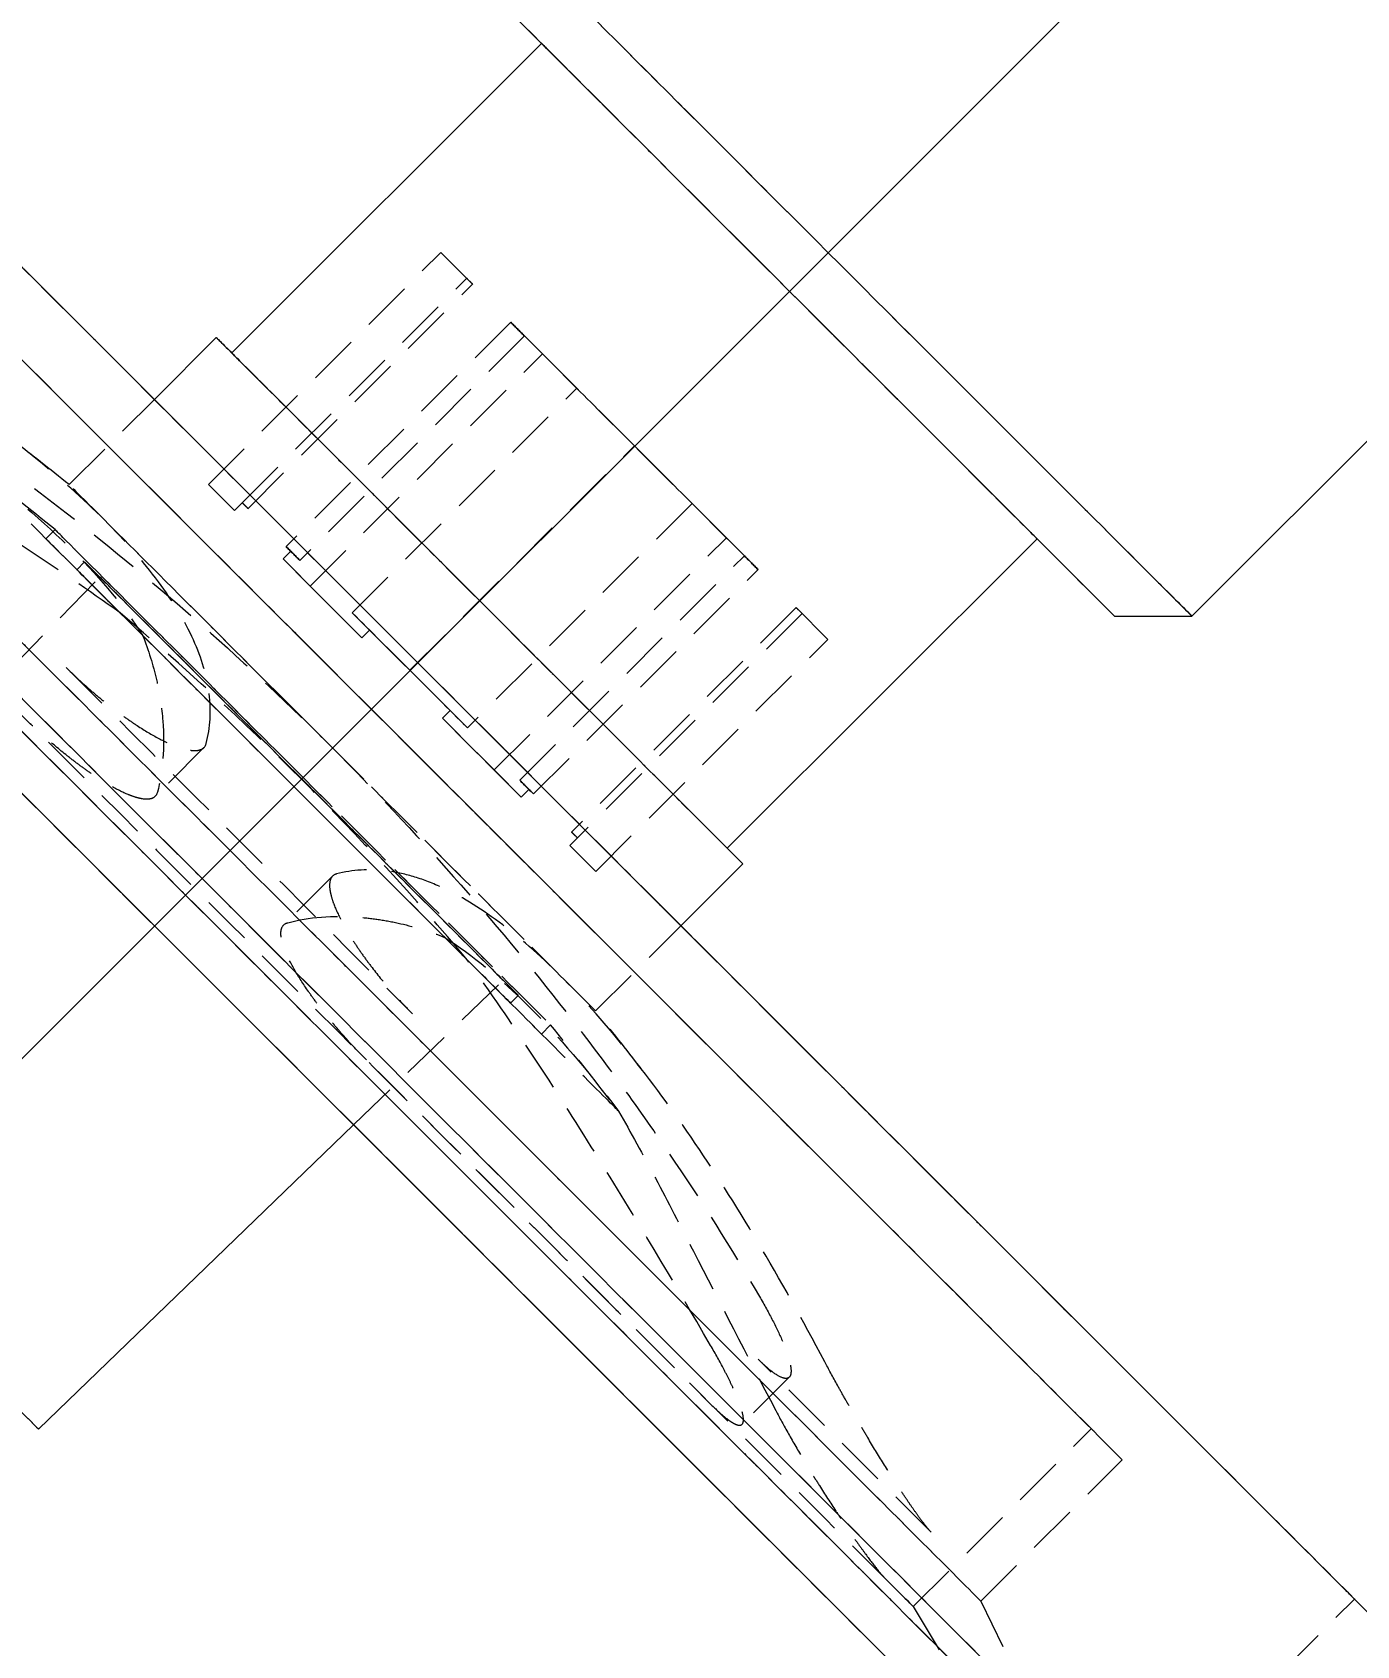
# Model space of a CAD drawing. Header units: millimetres. Extents: x -46397 to 283259, y -8690 to 23983.
# Drawn here: x 127002.3 to 127133.8, y -1304.2 to -1143.9 of the extents above; entities that cross this region are included whole.
import ezdxf

# ---------------------------------------------------------------- set-up
doc = ezdxf.new("R2010")
doc.units = ezdxf.units.MM
doc.linetypes.add('HIDDENX2', pattern=[0.75, 0.5, -0.25])
doc.layers.get('Defpoints').update_dxf_attribs({"lineweight": 0})
doc.layers.add('PHANTOM 2', color=8, linetype='Continuous', lineweight=0)
doc.styles.add('GHI CHÚ 1', font='isocp_IV25.ttf', dxfattribs={"width": 0.8})
doc.dimstyles.new('1-30SCALE', dxfattribs={"dimtxt": 75, "dimasz": 75, "dimexe": 37.5, "dimexo": 30, "dimgap": 30, "dimtad": 1, "dimtoh": 1, "dimdec": 0, "dimdsep": 46, "dimtxsty": 'GHI CHÚ 1', "dimcen": 0.09, "dimclrd": 256, "dimclre": 256, "dimclrt": 2, "dimadec": 0, "dimazin": 0, "dimtfac": 1, "dimtdec": 0, "dimtofl": 0, "dimtmove": 0, "dimatfit": 3, "dimfxl": 1, "dimlwd": 0, "dimlwe": 0, "dimarcsym": 0})

# ---------------------------------------------------------------- blocks, each defined once
blk = doc.blocks.new('*D544')
at = {"layer": 'Defpoints', "color": 0, "transparency": 16777216}
for p in [(126953.8077513272, -670.9809931299678, -2.998210298339806), (127265.0017623356, -982.1033963819355, -2.998210298340261), (126766.6836838777, -1480.536167447004)]:
    blk.add_point(p, dxfattribs=at)
at = {"layer": 'PHANTOM 2', "linetype": 'Continuous', "lineweight": 0, "transparency": 16777216}
for p, q in [((126932.5969889605, -692.1966373536707), (126434.2789105027, -1190.629408418754)), ((127243.7909999689, -1003.319040605631), (126745.4729215111, -1501.751811670707)), ((126519.1366055404, -1233.046051294921), (126703.0367512066, -1416.903880347134))]:
    blk.add_line(p, q, dxfattribs=at)
at = {"layer": 'PHANTOM 2', "transparency": 16777216}
for points in [[(126529.7419867237, -1222.43822918307), (126508.5312243571, -1243.653873406773), (126455.4896728693, -1169.413764195051)], [(126713.6421323899, -1406.296058235283), (126692.4313700233, -1427.511702458985), (126766.6836838777, -1480.536167447004)]]:
    blk.add_solid(points, dxfattribs=at)
at = {"layer": 'PHANTOM 2', "color": 2, "transparency": 16777216, "insert": (126665.8877587866, -1270.161272422287), "char_height": 95, "attachment_point": 5, "rotation": 315.00659282337983, "style": 'GHI CHÚ 1'}
blk.add_mtext('220', dxfattribs=at)

msp = doc.modelspace()

# ---------------------------------------------------------------- linework, layer by layer
at = {"color": 2, "linetype": 'Continuous', "lineweight": 0, "ltscale": 10}
for p, q in [((127117.4324560988, -1201.920569394055, -2.998210298340261), (127187.9127507401, -1131.440274752846, -2.998210298340267)), ((127022.1268172801, -1175.788304483891, -2.998210298340261), (127052.8705325975, -1145.044589166509, -2.998210298340263)), ((127014.4414211427, -1180.399323311687, -2.998210298340261), (127020.5895708474, -1174.251173606966, -2.998210298340262)), ((127071.3168542336, -1224.978341437361, -2.998210298340261), (127102.060569551, -1194.23462611998, -2.998210298340263)), ((127109.7465128229, -1201.920569394651, -2.998210298340261), (127117.4324560965, -1201.920569394812, -2.998210298340263)), ((127066.7058354058, -1232.663737574747, -2.998210298340261), (127072.8539851105, -1226.515587870041, -2.998210298340262)), ((127002.9387330464, -1282.649805496543, -2.998210298340261), (127034.2197023878, -1252.442124538424, -2.998210298340264))]:
    msp.add_line(p, q, dxfattribs=at)
at = {"color": 1, "linetype": 'HIDDENX2', "lineweight": 0, "ltscale": 10}
for p, q in [((127019.8209765202, -1188.854465827399, -2.998210298340261), (127042.8788063416, -1165.796636005945, -2.998210298340263)), ((127046.0315071827, -1168.949267697821, -2.998210298340261), (127042.8788063416, -1165.796636005945, -2.998210298340259)), ((127042.8788063416, -1165.796636005945, -2.998210298340261), (127046.0314380335, -1168.949336846979, -2.998210298340263)), ((127023.163901946, -1190.660146134886, -2.998210298340261), (127045.4531288469, -1168.370919234056, -2.998210298340263)), ((127023.7422716886, -1191.238503191877, -2.998210298340261), (127046.0315071827, -1168.949267697806, -2.998210298340263)), ((127049.8145223521, -1172.732199893138, -2.998210298340261), (127027.525286858, -1195.021435387209, -2.998210298340259)), ((127049.8143702289, -1172.732352016401, -2.998210298340261), (127052.9670019207, -1175.885052857435, -2.998210298340263)), ((127052.9672231931, -1175.884831585014, -2.998210298340261), (127049.8145223521, -1172.732199893138, -2.998210298340259)), ((127051.1741335048, -1174.09179422317, -2.998210298340261), (127028.8848980107, -1196.381029717226, -2.998210298340259)), ((127056.3726205916, -1179.290658478882, -2.998210298340261), (127051.1739645589, -1174.091963169058, -2.998210298340259)), ((127051.1741335048, -1174.09179422317, -2.998210298340261), (127056.3728288146, -1179.290450255876, -2.998210298340264)), ((127022.1267595022, -1175.788362261776, -2.998210298340261), (127022.1268172801, -1175.788304483891, -2.998210298340261)), ((127029.9093933717, -1198.942661406438, -2.998210298340261), (127052.9672231931, -1175.884831584985, -2.998210298340263)), ((127052.9670019207, -1175.885052857435, -2.998210298340261), (127062.0935538904, -1185.01160482711, -2.998210298340266)), ((127062.0937751628, -1185.011383554689, -2.998210298340261), (127052.9672231931, -1175.884831584999, -2.998210298340257)), ((127005.977534563, -1188.863209891346, -2.998210298340261), (127014.4414211427, -1180.399323311687, -2.998210298340262)), ((127034.0835933205, -1201.579685749946, -2.998210298340261), (127056.3728288146, -1179.290450255876, -2.998210298340263)), ((127039.8045396687, -1207.300619048745, -2.998210298340261), (127062.0937751628, -1185.011383554674, -2.998210298340263)), ((127062.0935538904, -1185.01160482711, -2.998210298340261), (127071.22010586, -1194.138156796786, -2.998210298340266)), ((127071.2203271325, -1194.137935524364, -2.998210298340261), (127062.0937751628, -1185.011383554689, -2.998210298340257)), ((127019.8209765202, -1188.854465827399, -2.998210298340261), (127022.3953076187, -1191.428740462254, -2.998210298340262)), ((127022.395251155, -1191.428796925868, -2.998210298340261), (127019.8209765202, -1188.854465827384, -2.99821029834026)), ((127022.3952511551, -1191.428796925868, -2.998210298340261), (127022.3953076187, -1191.428740462254, -2.998210298340261)), ((127022.3953076187, -1191.428740462254, -2.998210298340261), (127023.163901946, -1190.660146134856, -2.998210298340261)), ((127023.7422025394, -1191.238572341064, -2.998210298340261), (127023.1638454824, -1190.660202598485, -2.998210298340261)), ((127023.163901946, -1190.660146134886, -2.998210298340261), (127023.7422716886, -1191.238503191891, -2.998210298340261)), ((127023.7422716886, -1191.238503191891, -2.998210298340261), (127023.7422025394, -1191.23857234105, -2.998210298340261)), ((127067.8147084616, -1190.732329902903, -2.998210298340261), (127045.5254729675, -1213.021565396959, -2.998210298340259)), ((127073.0131955484, -1195.931194158615, -2.998210298340261), (127067.8145002386, -1190.732538125909, -2.998210298340259)), ((127067.8147084616, -1190.732329902903, -2.998210298340261), (127073.0133644943, -1195.931025212727, -2.998210298340264)), ((127003.6804956451, -1194.234626118932, -2.998210298340261), (127004.5840332852, -1193.331088478759, -2.998210298340261)), ((127027.5251347348, -1195.021587510442, -2.998210298340261), (127027.525286858, -1195.021435387209, -2.998210298340261)), ((127027.9807151756, -1195.477177943898, -2.998210298340261), (127027.5251347348, -1195.021587510442, -2.998210298340261)), ((127027.525286858, -1195.021435387209, -2.998210298340261), (127027.9808772915, -1195.477015828053, -2.998210298340261)), ((127048.162497311, -1217.195765345803, -2.998210298340261), (127071.2203271325, -1194.13793552435, -2.998210298340263)), ((127071.22010586, -1194.1381567968, -2.998210298340261), (127074.3728067011, -1197.290788488646, -2.998210298340263)), ((127074.3729588244, -1197.290636365413, -2.998210298340261), (127071.2203271325, -1194.13793552435, -2.998210298340259)), ((127006.7548729547, -1197.309003428521, -2.998210298340261), (127007.523467282, -1196.540409101139, -2.998210298340261)), ((127027.2121208482, -1196.245772271281, -2.998210298340261), (127027.2122829641, -1196.245610155436, -2.998210298340261)), ((127029.9091720992, -1198.942882678874, -2.998210298340261), (127027.2121208482, -1196.245772271281, -2.99821029834026)), ((127035.0419907926, -1204.075701372169, -2.998210298340261), (127027.2121208482, -1196.245772271295, -2.998210298340258)), ((127027.9808772915, -1195.477015828039, -2.998210298340261), (127027.2122829641, -1196.245610155422, -2.998210298340261)), ((127027.2122829641, -1196.245610155422, -2.998210298340261), (127029.9093933717, -1198.942661406438, -2.998210298340262)), ((127027.2122829641, -1196.245610155422, -2.998210298340261), (127035.042212065, -1204.075480099718, -2.998210298340265)), ((127027.9807151756, -1195.477177943898, -2.998210298340261), (127028.8847290648, -1196.381198663128, -2.998210298340262)), ((127028.8848980107, -1196.38102971724, -2.998210298340261), (127027.9808772915, -1195.477015828053, -2.998210298340261)), ((127050.7241290002, -1218.220260706783, -2.998210298340261), (127073.0133644943, -1195.931025212712, -2.998210298340263)), ((126994.663034179, -1212.885456329628, -2.998210298340261), (127009.010882567, -1198.027824386163, -2.998210298340262)), ((127052.0837233303, -1219.579871859469, -2.998210298340261), (127074.3729588243, -1197.290636365413, -2.998210298340263)), ((127035.0419907925, -1204.075701372169, -2.998210298340261), (127029.9091720992, -1198.942882678874, -2.998210298340259)), ((127029.9093933717, -1198.942661406438, -2.998210298340261), (127035.042212065, -1204.075480099718, -2.998210298340264)), ((127034.0833850975, -1201.579893972952, -2.998210298340261), (127035.8105851199, -1203.307107044786, -2.998210298340262)), ((127035.8108063923, -1203.30688577235, -2.998210298340261), (127034.0835933205, -1201.579685749932, -2.99821029834026)), ((127078.1558910196, -1201.073651534805, -2.998210298340261), (127055.8666555256, -1223.362887028861, -2.998210298340259)), ((127078.7342394834, -1201.652029870625, -2.998210298340261), (127056.4450125826, -1223.941256771455, -2.998210298340259)), ((127078.1558218705, -1201.073720683993, -2.998210298340261), (127081.3085227115, -1204.226352375839, -2.998210298340263)), ((127081.3085227115, -1204.226352375839, -2.998210298340261), (127078.1558910197, -1201.073651534776, -2.998210298340259)), ((127035.042212065, -1204.075480099762, -2.998210298340261), (127035.0419907925, -1204.075701372183, -2.998210298340261)), ((127035.042212065, -1204.075480099733, -2.998210298340261), (127035.8108063923, -1203.30688577235, -2.998210298340261)), ((127039.8043183963, -1207.300840321166, -2.998210298340261), (127035.8105851199, -1203.307107044786, -2.998210298340259)), ((127035.8108063923, -1203.30688577235, -2.998210298340261), (127039.8045396687, -1207.300619048745, -2.998210298340263)), ((127058.2506928901, -1227.284182197292, -2.998210298340261), (127081.3085227115, -1204.226352375839, -2.998210298340263)), ((127039.8043183963, -1207.300840321181, -2.998210298340261), (127039.8045396687, -1207.300619048759, -2.998210298340261)), ((127043.7980516727, -1211.294573597546, -2.998210298340261), (127039.8043183963, -1207.300840321166, -2.998210298340259)), ((127039.8045396687, -1207.300619048745, -2.998210298340261), (127043.7982729451, -1211.29435232514, -2.998210298340263)), ((127043.7982729451, -1211.29435232514, -2.998210298340261), (127043.0296786177, -1212.062946652522, -2.998210298340261)), ((127043.7980516727, -1211.294573597546, -2.998210298340261), (127045.5252647445, -1213.021773619965, -2.998210298340262)), ((127045.5254729675, -1213.021565396959, -2.998210298340261), (127043.7982729451, -1211.29435232514, -2.99821029834026)), ((127043.0294573453, -1212.063167924944, -2.998210298340261), (127043.0296786177, -1212.062946652522, -2.998210298340261)), ((127050.8593864462, -1219.893037869255, -2.998210298340261), (127043.0294573453, -1212.063167924929, -2.998210298340258)), ((127048.1622760386, -1217.195986618253, -2.998210298340261), (127043.0294573453, -1212.063167924958, -2.998210298340259)), ((127043.0296786177, -1212.062946652522, -2.998210298340261), (127048.162497311, -1217.195765345803, -2.998210298340264)), ((127043.0296786177, -1212.062946652537, -2.998210298340261), (127050.859548562, -1219.892875753396, -2.998210298340265)), ((127019.3665208704, -1214.971190817809, -2.998210298340261), (127014.5164139926, -1219.821297695651, -2.998210298340261)), ((127050.8593864462, -1219.893037869255, -2.998210298340261), (127048.1622760386, -1217.195986618239, -2.99821029834026)), ((127048.162497311, -1217.195765345818, -2.998210298340261), (127050.859548562, -1219.89287575341, -2.998210298340262)), ((127050.7239600543, -1218.220429652671, -2.998210298340261), (127051.6279807736, -1219.124443541872, -2.998210298340262)), ((127051.6281428894, -1219.124281426013, -2.998210298340261), (127050.7241290002, -1218.220260706768, -2.998210298340261)), ((127050.859548562, -1219.892875753396, -2.998210298340261), (127051.6281428894, -1219.124281426013, -2.998210298340261)), ((127052.083571207, -1219.580023982731, -2.998210298340261), (127051.6279807736, -1219.124443541887, -2.998210298340261)), ((127051.6281428894, -1219.124281426013, -2.998210298340261), (127052.0837233303, -1219.579871859454, -2.998210298340261)), ((127050.859548562, -1219.89287575341, -2.998210298340261), (127050.8593864462, -1219.893037869255, -2.998210298340261)), ((127052.0837233303, -1219.579871859469, -2.998210298340261), (127052.083571207, -1219.580023982731, -2.998210298340261)), ((127056.4450125826, -1223.941256771441, -2.998210298340261), (127055.6764182552, -1224.709851098823, -2.998210298340261)), ((127055.8665863764, -1223.362956178049, -2.998210298340261), (127055.8666555256, -1223.362887028876, -2.998210298340261)), ((127056.444956119, -1223.941313235055, -2.998210298340261), (127055.8665863764, -1223.362956178049, -2.998210298340261)), ((127055.8666555256, -1223.362887028861, -2.998210298340261), (127056.4450125826, -1223.941256771426, -2.998210298340261)), ((127055.6764182552, -1224.709851098809, -2.998210298340261), (127055.6763617916, -1224.709907562423, -2.998210298340261)), ((127058.2506928901, -1227.284182197292, -2.998210298340261), (127055.6763617916, -1224.709907562437, -2.99821029834026)), ((127055.6764182552, -1224.709851098809, -2.998210298340261), (127058.2506928901, -1227.284182197292, -2.998210298340262)), ((127071.3167964557, -1224.978399215232, -2.998210298340261), (127071.3168542336, -1224.978341437361, -2.998210298340261)), ((127032.1340024591, -1227.738603287575, -2.998210298340261), (127027.2838489251, -1232.588756821564, -2.998210298340261)), ((127058.2419488261, -1241.127624154406, -2.998210298340261), (127066.7058354058, -1232.663737574747, -2.998210298340262)), ((127034.2197023878, -1252.442124538424, -2.998210298340261), (127049.0773343313, -1238.094276150421, -2.998210298340263)), ((127049.7961552889, -1240.350285762799, -2.998210298340261), (127050.5647496163, -1239.581691435416, -2.998210298340261)), ((127052.8705325986, -1243.424663072403, -2.998210298340261), (127053.7740702387, -1242.521125432244, -2.998210298340261)), ((127077.4625398356, -1277.497539777798, -2.998210298340261), (127072.7816437698, -1282.178435843622, -2.998210298340261)), ((127089.7808643384, -1300.282839275062, -2.998210298340261), (127107.4407298436, -1282.622973769869, -2.998210298340263)), ((127096.4838467959, -1299.72861143674, -2.998210298340261), (127110.5151071532, -1285.697351079458, -2.998210298340262)), ((127089.7808643268, -1300.282839239366, -2.998210298340261), (127101.1011814576, -1319.324707688031, -2.998210298340268)), ((127096.483846792, -1299.728611414432, -2.998210298340261), (127104.7408639569, -1316.815635576024, -2.998210298340267)), ((127110.5151071536, -1322.589878794164, -2.998210298340261), (127133.572936975, -1299.532048972726, -2.998210298340263))]:
    msp.add_line(p, q, dxfattribs=at)
for centre, radius, start, end in [((126787.5517707865, -1459.553387930757, -2.998210298340261), 347.8260869651481, 51.09918916982118, 52.30187912028398), ((126787.551770785, -1459.553387932707, -2.998210298340261), 343.4782608805756, 50.81206682337758, 52.39474256972251), ((126787.5517707869, -1459.553387930757, -2.998210298340261), 347.8260869648869, 37.69813667258199, 38.90081083035012), ((126787.5517707863, -1459.553387931252, -2.998210298340261), 343.4782608785615, 37.60525743012148, 39.18793317714341)]:
    msp.add_arc(centre, radius, start, end, dxfattribs=at)
for centre, major_axis, ratio, start_param, end_param in [((127040.5730233599, -1206.532135357595, -2.998210298340261), (-96.07429092472758, 96.07429092476876), 6.543007996211029e-06, -1.201774217918228e-07, 3.141592533412371), ((127081.3085227111, -1165.796636006353, -2.998210298340261), (-36.12393338770377, 36.12393338770985), 6.543008132676963e-06, 6.543043298987833e-06, 3.141586110616996), ((127019.1477790698, -1227.957379647656, -2.998210298340261), (-96.07429092474189, 96.07429092475677), 6.5430080198771e-06, 6.543067559782084e-06, 3.141586110641468), ((127077.4655510742, -1169.639607643267, -2.998210298340261), (32.28096175071707, -32.28096175071553), 6.543007610177589e-06, -2.437045235383439, -0.7045474186991689), ((127077.4655510742, -1169.639607643252, -2.998210298340261), (-24.59501847673283, 24.59501847673285), 6.543008039721089e-06, -1.198272432390013e-07, 3.14159253376255), ((127062.0936645263, -1185.011494190674, -2.998210298340261), (-16.90907520244922, 16.90907520252695), 6.543007969686713e-06, 0.1784512939210037, 0.3178310685872334), ((127062.0936645265, -1185.011494190718, -2.998210298340261), (-16.90907520265885, 16.90907520258092), 6.54300799534755e-06, -0.3178310680309471, -0.1784512933646948), ((127062.0936645241, -1185.011494191693, -2.998210298340261), (16.90907520039664, -16.9090752026958), 6.542939938954359e-06, -2.383561521944785, -2.272846396530733), ((127062.0936645278, -1185.011494188797, -2.998210298340261), (-16.90907520321978, 16.90907520092065), 6.54293993869907e-06, -0.8687462576745384, -0.7580311322619813), ((127046.721777979, -1200.383380738518, -2.998210298340261), (-26.13220713153362, 26.13220713153364), 6.543008015110833e-06, -1.204920732078563e-07, 3.14159253309772), ((127062.0936645265, -1185.011494191009, -2.998210298340261), (16.90907520271869, -16.90907520279398), 6.543001513653905e-06, -1.915943808802255, -1.570796326947764), ((127062.0936645267, -1185.011494190776, -2.998210298340261), (-16.90907520279622, 16.90907520271663), 6.543000927472649e-06, -1.5707963267949, -1.22564884494041), ((127062.0936645265, -1185.011494191023, -2.998210298340261), (16.90907520279622, -16.90907520271663), 6.543000927472649e-06, -1.5707963267949, -1.22564884494041), ((127062.0936645267, -1185.011494190776, -2.998210298340261), (-16.90907520271869, 16.90907520279398), 6.543001513653905e-06, -1.915943808802255, -1.570796326947764), ((127028.2755141218, -1218.829644595675, -2.998210298340261), (-32.26045939121094, 32.26045939124101), 6.543008063341222e-06, -1.007333986452363, -0.03986356481379749), ((127032.1097416946, -1214.995417022898, -2.998210298340261), (-26.1322071315322, 26.13220713153222), 6.543008015111476e-06, -1.570796326794898, 0.5235987755982587), ((127039.8044290319, -1207.300729684439, -2.998210298340261), (-16.90907520214232, 16.90907520222004), 6.54300796966102e-06, 0.1784512933773498, 0.3178310680475562), ((127039.8044290326, -1207.300729684992, -2.998210298340261), (-16.90907520286472, 16.90907520278679), 6.543007995399202e-06, -0.3178310685102002, -0.1784512938464243), ((127029.179051762, -1217.926106955516, -2.998210298340261), (24.59501847673437, -24.59501847673702), 6.543008012384629e-06, -1.570796326794897, 4.71238898038469), ((127032.1097416946, -1214.995417022912, -2.998210298340261), (26.13220713152246, -26.13220713154029), 6.543007818296949e-06, -2.617993877848011, -0.523598775454738), ((127028.2755141218, -1218.829644595675, -2.998210298340261), (24.59501847673438, -24.59501847673704), 6.543008012384632e-06, -1.570796326794897, 4.71238898038469), ((127039.8044290308, -1207.300729686505, -2.998210298340261), (16.90907520151426, -16.90907520381342), 6.542939938942112e-06, -2.383561521587832, -2.272846396179271), ((127039.8044290339, -1207.3007296831, -2.998210298340261), (-16.90907520358776, 16.90907520128863), 6.542939938556684e-06, -0.8687462570327051, -0.7580311316235266), ((127062.0936645258, -1185.011494193352, -2.998210298340261), (16.90907520269592, -16.9090752003968), 6.542939938849254e-06, -0.8687462573603222, -0.7580311319462698), ((127062.0936645287, -1185.011494189743, -2.998210298340261), (-16.90907520092061, 16.90907520321977), 6.54293993901424e-06, -2.383561521577231, -2.272846396164674), ((127039.8044290324, -1207.300729685079, -2.998210298340261), (16.90907520271869, -16.90907520279398), 6.543001513653905e-06, -1.915943808802255, -1.570796326947764), ((127039.8044290326, -1207.300729684832, -2.998210298340261), (-16.90907520279622, 16.90907520271663), 6.543000927472649e-06, -1.5707963267949, -1.22564884494041), ((127062.0936645268, -1185.011494191198, -2.998210298340261), (16.90907520252707, -16.90907520244916), 6.543007995372275e-06, -0.3178310680321079, -0.1784512933658781), ((127062.0936645268, -1185.01149419098, -2.998210298340261), (16.90907520258083, -16.90907520265855), 6.543007969635788e-06, 0.1784512933735409, 0.3178310680397931), ((127028.2755141218, -1218.829644595689, -2.998210298340261), (32.26045939122908, -32.26045939124471), 6.543007581510451e-06, -2.054531537666625, -1.087061116028512), ((127022.8860160521, -1224.219142665368, -2.998210298340261), (71.47927244803738, -71.47927244803275), 6.543007689408055e-06, -1.813654714385249, -1.327937938630929), ((127039.8044290324, -1207.300729685079, -2.998210298340261), (16.90907520279622, -16.90907520271663), 6.543000927472649e-06, -1.5707963267949, -1.22564884494041), ((127039.8044290326, -1207.300729684846, -2.998210298340261), (-16.90907520271869, 16.90907520279398), 6.543001513653905e-06, -1.915943808802255, -1.570796326947764), ((127014.4408162287, -1232.664342488739, -2.998210298340261), (91.36732808379148, -91.36732808378936), 6.543005712420419e-06, -1.788993929760658, -1.352598723835527), ((127014.4408162289, -1232.664342488521, -2.998210298340261), (86.66036524280766, -86.66036524280891), 6.543008289690294e-06, -1.801053502311999, -1.340539151282665), ((127032.1097416946, -1214.995417022898, -2.998210298340261), (26.13220713153135, -26.13220713153137), 6.543008015222747e-06, -0.5235987753951292, 1.570796326998028), ((127039.804429031, -1207.300729686665, -2.998210298340261), (16.90907520381344, -16.90907520151431), 6.542939938521882e-06, -0.8687462573547364, -0.7580311319461751), ((127039.8044290346, -1207.30072968377, -2.998210298340261), (-16.90907520099038, 16.90907520328955), 6.542939938882191e-06, -2.383561521559743, -2.272846396149471), ((127039.804429033, -1207.300729685559, -2.998210298340261), (16.90907520222021, -16.90907520214229), 6.543007995307171e-06, -0.3178310685044554, -0.1784512938342491), ((127039.8044290326, -1207.300729685006, -2.998210298340261), (16.90907520262823, -16.90907520270595), 6.543007969735634e-06, 0.1784512938843434, 0.317831068548762), ((127028.2755141218, -1218.829644595646, -2.998210298340261), (32.26045939119066, -32.260459391261), 6.543007615390187e-06, 0.03986356488801614, 1.007333986526582), ((127022.886016052, -1224.219142665484, -2.998210298340261), (71.47927244814299, -71.47927244788636), 6.543008960904697e-06, 0.2807403876428341, 0.7664571778994664)]:
    msp.add_ellipse(centre, major_axis=major_axis, ratio=ratio, start_param=start_param, end_param=end_param, dxfattribs=at)
at = {"color": 2, "linetype": 'Continuous', "lineweight": 0, "ltscale": 10}
for centre, major_axis, ratio, start_param, end_param in [((127040.5730233599, -1206.53213535758, -2.998210298340261), (96.07429092473785, -96.07429092475849), 6.543007996211379e-06, -1.75838010818552e-10, 3.141592653413955), ((127081.3085227111, -1165.796636006353, -2.998210298340261), (36.12393338770983, -36.12393338770379), 6.543008006630667e-06, -6.543245366863459e-06, 3.141592653352332), ((127019.1477790698, -1227.957379647642, -2.998210298340261), (96.07429092473615, -96.07429092476252), 6.543007957638564e-06, -6.543003681080961e-06, 3.141592653594054), ((127077.4655510742, -1169.63960764331, -2.998210298340261), (-32.28096175066987, 32.2809617507728), 6.543007496317101e-06, 7.136291434012391e-11, 0.7045474185240024), ((127077.4655510742, -1169.639607643267, -2.998210298340261), (32.28096175071405, -32.28096175071465), 6.543008119957399e-06, -0.7045474183805824, 3.141592653662024), ((127014.4408162289, -1232.66434248855, -2.998210298340261), (91.36732808375443, -91.3673280837544), 6.543008022298795e-06, -1.352598723815608, 3.141592653606442), ((127077.4655510742, -1169.639607643267, -2.998210298340261), (24.5950184767457, -24.59501847672513), 6.543008039722461e-06, 3.590446329546891e-10, 3.141592653948838), ((127014.4408162289, -1232.664342488535, -2.998210298340261), (86.66036524275793, -86.66036524275809), 6.543008044108561e-06, -1.340539151296008, 3.141592653573818), ((127046.721777979, -1200.383380738518, -2.998210298340261), (26.13220713153104, -26.13220713153105), 6.543008015112126e-06, 1.469236355212993e-11, 3.141592653604485), ((126983.6970431337, -1263.408115583816, -2.998210298340261), (19.24168991273774, -19.24168991271991), 6.543007824682356e-06, -0.3594811034450753, 3.141592715635187)]:
    msp.add_ellipse(centre, major_axis=major_axis, ratio=ratio, start_param=start_param, end_param=end_param, dxfattribs=at)
at = {"color": 1, "linetype": 'HIDDENX2', "lineweight": 0, "ltscale": 10}
for centre, major_axis, ratio in [((127040.5730233599, -1206.53213535758, -2.998210298340261), (-92.99991361515193, 92.99991361516196), 6.543008012409301e-06), ((127017.5151935384, -1229.589965179019, -2.998210298340261), (-92.99991361515193, 92.99991361516196), 6.543008012409301e-06), ((127035.9614573956, -1211.143701321862, -2.998210298340261), (-74.55364975760114, 74.55364975760916), 6.5430080124093e-06), ((127035.9614573956, -1211.143701321862, -2.998210298340261), (-71.47927244800935, 71.47927244801707), 6.543008012409298e-06), ((127017.5151935384, -1229.589965179019, -2.998210298340261), (-87.22567042311184, 87.22567042312124), 6.543008012409298e-06), ((127021.9301970383, -1225.174961679144, -2.998210298340261), (-74.55364975760114, 74.55364975760916), 6.5430080124093e-06), ((127046.721777979, -1200.383380738518, -2.998210298340261), (-24.5950184767344, 24.59501847673705), 6.5430080124093e-06), ((127029.0441084492, -1218.061050268292, -2.998210298340261), (-21.5206411671426, 21.52064116714492), 6.5430080124093e-06), ((127028.2755141218, -1218.829644595675, -2.998210298340261), (-21.52064116714259, 21.52064116714492), 6.5430080124093e-06), ((127029.0441084492, -1218.061050268292, -2.998210298340261), (-20.0332258821284, 20.03322588213056), 6.543008012409295e-06)]:
    msp.add_ellipse(centre, major_axis=major_axis, ratio=ratio, dxfattribs=at)
at = {"color": 1, "linetype": 'HIDDENX2', "lineweight": 0, "ltscale": 10, "extrusion": (-8.141502059754954e-13, -8.135879848491331e-13, -1)}
msp.add_ellipse((127018.3015918904, -1228.803566827055, -2.998210298340261), major_axis=(71.47927244801636, -71.47927244802209), ratio=6.543007984544207e-06, start_param=-2.375135490052779, end_param=-0.7664571779163587, dxfattribs=at)
at = {"color": 1, "linetype": 'HIDDENX2', "lineweight": 0, "ltscale": 10, "extrusion": (5.126499439607814e-12, 5.126984335464312e-12, -1)}
msp.add_ellipse((127018.3015918904, -1228.803566827055, -2.998210298340261), major_axis=(71.47927244800016, -71.47927244802766), ratio=6.54300806126083e-06, start_param=-0.2807403877788621, end_param=1.327937938859847, dxfattribs=at)
at = {"color": 1, "linetype": 'HIDDENX2', "lineweight": 0, "ltscale": 10}
for points, knots in [([(127009.4785009701, -1192.364347281657, -2.998210298340338), (127007.3996047019, -1190.285403893411, -2.998210298340336), (127005.0241500252, -1188.163601458868, -2.998210298340335), (127001.0114070128, -1184.916961430683, -2.998210298340333), (126999.596052815, -1183.822232923785, -2.998210298340333), (126996.6373043462, -1181.629271206179, -2.998210298340331), (126995.0920482437, -1180.529365007309, -2.998210298340331), (126990.2612826863, -1177.22037470605, -2.998210298340329), (126986.7812605222, -1175.001961369149, -2.998210298340327), (126979.3041714694, -1170.546897933245, -2.998210298340324), (126975.3343909988, -1168.326660881046, -2.998210298340322), (126971.1440049316, -1166.121035494225, -2.998210298340322)], [0.03241647060452169, 0.03241647060452169, 0.03241647060452169, 0.03241647060452169, 0.04048043844099137, 0.04048043844099137, 0.0445124223592262, 0.0445124223592262, 0.04854440627746104, 0.04854440627746104, 0.0566083741139307, 0.0566083741139307, 0.06467234195040036, 0.06467234195040036, 0.06467234195040036, 0.06467234195040036]), ([(126977.6176466511, -1172.594530486103, -2.998210298340324), (126982.4159065044, -1175.397786177282, -2.998210298340326), (126987.1523892412, -1178.389839638805, -2.998210298340328), (126996.5084146732, -1184.742840152112, -2.998210298340332), (127001.1279517132, -1188.103779245541, -2.998210298340334), (127010.2518190421, -1195.19790021689, -2.998210298340338), (127014.7561686648, -1198.93101215231, -2.99821029834034), (127023.6463779659, -1206.785909927168, -2.998210298340344), (127027.9497373665, -1210.835070728333, -2.998210298340346), (127032.1099126778, -1214.995246039654, -2.998210298340348)], [2.186456701337001e-07, 2.186456701337001e-07, 2.186456701337001e-07, 2.186456701337001e-07, 0.008109361778076429, 0.008109361778076429, 0.01621850491048273, 0.01621850491048273, 0.02432764804288902, 0.02432764804288902, 0.03243679117529531, 0.03243679117529531, 0.03243679117529531, 0.03243679117529531]), ([(127011.0448491141, -1201.598622688625, -2.99821029834034), (127007.9015638343, -1199.343094920661, -2.998210298340338), (127004.7174775839, -1197.176549684993, -2.998210298340337), (126998.3117382746, -1192.958504292847, -2.998210298340334), (126995.0897922344, -1190.907430586036, -2.998210298340333), (126988.6323631335, -1186.886838104512, -2.99821029834033), (126985.4188582057, -1184.93144960845, -2.998210298340329), (126979.0517756773, -1181.119517119174, -2.998210298340327), (126975.8949411819, -1179.261262929105, -2.998210298340326), (126972.7673608813, -1177.444816255951, -2.998210298340324)], [0.04399830170383984, 0.04399830170383984, 0.04399830170383984, 0.04399830170383984, 0.04937678668943274, 0.04937678668943274, 0.05475527167502563, 0.05475527167502563, 0.06013375666061853, 0.06013375666061853, 0.06551224164621143, 0.06551224164621143, 0.06551224164621143, 0.06551224164621143]), ([(127019.5899466862, -1214.568075319834, -2.998210298340345), (127020.0009650306, -1212.985238273855, -2.998210298340345), (127020.0983652061, -1211.339063912552, -2.998210298340344), (127019.6735474819, -1207.912352267502, -2.998210298340343), (127019.1513576433, -1206.131840869051, -2.998210298340343), (127017.4766897386, -1202.427369245206, -2.998210298340342), (127016.3243338445, -1200.503442400042, -2.998210298340341), (127013.3583054291, -1196.500744443556, -2.998210298340339), (127011.5677346637, -1194.453628329613, -2.998210298340338), (127009.4785009701, -1192.364347281657, -2.998210298340338)], [2.0517406381887e-07, 2.0517406381887e-07, 2.0517406381887e-07, 2.0517406381887e-07, 0.008104271531678284, 0.008104271531678284, 0.01620833788929275, 0.01620833788929275, 0.02431240424690722, 0.02431240424690722, 0.03241647060452169, 0.03241647060452169, 0.03241647060452169, 0.03241647060452169]), ([(127013.271340541, -1203.825844738714, -2.99821029834034), (127013.8691431332, -1205.315924818913, -2.998210298340341), (127014.3200529433, -1206.798055654357, -2.998210298340342), (127014.9748455961, -1209.651997793067, -2.998210298340342), (127015.1804574767, -1211.02756215403, -2.998210298340343), (127015.4898178501, -1214.965580441183, -2.998210298340344), (127015.2899942148, -1217.337869434714, -2.998210298340344), (127014.7396609164, -1219.418361089682, -2.998210298340344)], [0.04402766584718107, 0.04402766584718107, 0.04402766584718107, 0.04402766584718107, 0.04943433135595236, 0.04943433135595236, 0.05484099686472366, 0.05484099686472366, 0.06565432788226624, 0.06565432788226624, 0.06565432788226624, 0.06565432788226624]), ([(127005.6963615819, -1207.030396124896, -2.998210298340339), (127006.4066544937, -1207.740691339461, -2.998210298340339), (127007.147348851, -1208.432959520049, -2.99821029834034), (127008.3022417239, -1209.445374705067, -2.99821029834034), (127008.6974870372, -1209.780774626191, -2.99821029834034), (127009.4850663886, -1210.427455753868, -2.998210298340341), (127009.877874054, -1210.739341492701, -2.998210298340341), (127010.6615722641, -1211.340932778252, -2.998210298340342), (127011.0524627195, -1211.630636818818, -2.998210298340342), (127011.8322816615, -1212.187560068336, -2.998210298340342), (127012.2199920733, -1212.453739999875, -2.998210298340342), (127013.349062125, -1213.197571169769, -2.998210298340343), (127014.0688316977, -1213.629701372129, -2.998210298340343), (127015.4323214479, -1214.3602495295, -2.998210298340343), (127016.0525237944, -1214.646280618423, -2.998210298340344), (127016.8946166403, -1214.961941562806, -2.998210298340344), (127017.1619996757, -1215.048407588731, -2.998210298340344), (127017.6568633651, -1215.179312533272, -2.998210298340344), (127017.8843031895, -1215.223995525763, -2.998210298340344), (127018.3003328388, -1215.273011381587, -2.998210298340345), (127018.4889206405, -1215.277342119249, -2.998210298340345), (127018.8266647456, -1215.245051490196, -2.998210298340345), (127018.9763448386, -1215.20797290261, -2.998210298340345), (127019.3551800904, -1215.03636514424, -2.998210298340345), (127019.5185593564, -1214.842988865546, -2.998210298340345), (127019.5899466862, -1214.568075319834, -2.998210298340345)], [2.030810197047427e-07, 2.030810197047427e-07, 2.030810197047427e-07, 2.030810197047427e-07, 0.001407776490902894, 0.001407776490902894, 0.002111563195844492, 0.002111563195844492, 0.00281534990078609, 0.00281534990078609, 0.003519136605727682, 0.003519136605727682, 0.004222923310669273, 0.004222923310669273, 0.005630496720552454, 0.005630496720552454, 0.007038070130435636, 0.007038070130435636, 0.007741856835377243, 0.007741856835377243, 0.008445643540318853, 0.008445643540318853, 0.009149430245260461, 0.009149430245260461, 0.00985321695020207, 0.00985321695020207, 0.01126079036008527, 0.01126079036008527, 0.01126079036008527, 0.01126079036008527]), ([(127014.7396609164, -1219.418361089682, -2.998210298340344), (127014.6666854417, -1219.694239119775, -2.998210298340344), (127014.5055456455, -1219.885450550451, -2.998210298340344), (127014.0147549127, -1220.105010200607, -2.998210298340344), (127013.6800474324, -1220.130870510702, -2.998210298340344), (127013.072452286, -1220.041870203417, -2.998210298340344), (127012.8516640173, -1219.991330994986, -2.998210298340344), (127012.3729769134, -1219.848101445439, -2.998210298340344), (127012.1133055481, -1219.754651679244, -2.998210298340344), (127011.2886791534, -1219.413458235818, -2.998210298340343), (127010.684736281, -1219.109007531088, -2.998210298340343), (127009.6963034599, -1218.538067463343, -2.998210298340343), (127009.350336257, -1218.326787988315, -2.998210298340342), (127008.6449572391, -1217.874140752096, -2.998210298340342), (127008.2852790641, -1217.632811574158, -2.998210298340342), (127007.5519490079, -1217.120815986005, -2.998210298340342), (127007.1782985808, -1216.850150705091, -2.998210298340342), (127006.4164065064, -1216.278811141494, -2.998210298340341), (127006.0264976566, -1215.976681086695, -2.998210298340341), (127004.866937249, -1215.050007681619, -2.99821029834034), (127004.0974546549, -1214.398456324177, -2.99821029834034), (127002.9479631678, -1213.369801558883, -2.99821029834034), (127002.5683200779, -1213.020587249275, -2.998210298340339), (127001.8283838067, -1212.321068631945, -2.998210298340339), (127001.4661937545, -1211.969077769516, -2.998210298340339), (127001.1119374202, -1211.614820286626, -2.998210298340338)], [2.051683436019238e-07, 2.051683436019238e-07, 2.051683436019238e-07, 2.051683436019238e-07, 0.001403400578906931, 0.001403400578906931, 0.002806595989470261, 0.002806595989470261, 0.003508193694751936, 0.003508193694751936, 0.004209791400033611, 0.004209791400033611, 0.005612986810596962, 0.005612986810596962, 0.006314584515878623, 0.006314584515878623, 0.007016182221160284, 0.007016182221160284, 0.007717779926441946, 0.007717779926441946, 0.008419377631723606, 0.008419377631723606, 0.009822573042286939, 0.009822573042286939, 0.0105241707475686, 0.0105241707475686, 0.01122576845285027, 0.01122576845285027, 0.01122576845285027, 0.01122576845285027]), ([(127032.1099126778, -1214.995246039654, -2.998210298340348), (127036.2638875998, -1219.14922096165, -2.99821029834035), (127040.2773748248, -1223.415942198242, -2.998210298340352), (127048.0239632254, -1232.174568840326, -2.998210298340356), (127051.7570822764, -1236.666458602233, -2.998210298340358), (127057.1392770309, -1243.579335218086, -2.998210298340361), (127058.8864491556, -1245.899461860603, -2.998210298340362), (127062.2777704648, -1250.557065798575, -2.998210298340363), (127063.9237040298, -1252.896832876775, -2.998210298340365), (127068.7138643385, -1259.949346383213, -2.998210298340367), (127071.7108362222, -1264.695180907447, -2.998210298340369), (127074.5106282314, -1269.487512066387, -2.99821029834037)], [0.03243679117529531, 0.03243679117529531, 0.03243679117529531, 0.03243679117529531, 0.04053384831595644, 0.04053384831595644, 0.04863090545661757, 0.04863090545661757, 0.05267943402694814, 0.05267943402694814, 0.05672796259727872, 0.05672796259727872, 0.06482501973793987, 0.06482501973793987, 0.06482501973793987, 0.06482501973793987]), ([(127054.7408114358, -1237.626657747382, -2.998210298340359), (127052.6638005179, -1235.549693905787, -2.998210298340358), (127050.638272184, -1233.777450362273, -2.998210298340357), (127046.6883619133, -1230.839687340043, -2.998210298340355), (127044.7639860715, -1229.674140436104, -2.998210298340354), (127041.9522144068, -1228.393143748932, -2.998210298340354), (127041.0329268184, -1228.046842348625, -2.998210298340354), (127039.2344414812, -1227.514704400581, -2.998210298340352), (127038.3543121055, -1227.328441600775, -2.998210298340352), (127035.7690301071, -1227.005614003278, -2.998210298340352), (127034.1189333259, -1227.104450013629, -2.998210298340351), (127032.5370833976, -1227.515212031207, -2.998210298340351)], [0.03243683156882386, 0.03243683156882386, 0.03243683156882386, 0.03243683156882386, 0.04053388866947725, 0.04053388866947725, 0.04863094577013063, 0.04863094577013063, 0.05267947432045733, 0.05267947432045733, 0.05672800287078403, 0.05672800287078403, 0.06482505997143742, 0.06482505997143742, 0.06482505997143742, 0.06482505997143742]), ([(127032.5370833976, -1227.515212031207, -2.998210298340351), (127032.2620589438, -1227.586628160841, -2.998210298340351), (127032.0694439181, -1227.749887629698, -2.998210298340351), (127031.8410644516, -1228.251370920314, -2.998210298340351), (127031.8076358018, -1228.5947675109, -2.998210298340351), (127031.8808028881, -1229.218796430499, -2.998210298340351), (127031.9253204001, -1229.445638095285, -2.998210298340351), (127032.0550493723, -1229.937384083949, -2.998210298340351), (127032.1409603101, -1230.204089014582, -2.998210298340351), (127032.4578328401, -1231.050700101152, -2.998210298340352), (127032.744068614, -1231.670512868377, -2.998210298340352), (127033.2861461068, -1232.683368323642, -2.998210298340352), (127033.487471206, -1233.037639579643, -2.998210298340352), (127033.920783323, -1233.759834689956, -2.998210298340352), (127034.1525857847, -1234.127802448604, -2.998210298340352), (127034.6461067212, -1234.877280359064, -2.998210298340352), (127034.9078230291, -1235.258789597641, -2.998210298340353), (127035.4621601934, -1236.035770549855, -2.998210298340354), (127035.7565510685, -1236.433395555267, -2.998210298340354), (127036.6629927533, -1237.614797381068, -2.998210298340354), (127037.3039309489, -1238.396259399999, -2.998210298340354), (127038.3221663, -1239.558867750917, -2.998210298340354), (127038.6697409879, -1239.943000382564, -2.998210298340354), (127039.3674222956, -1240.68919940723, -2.998210298340355), (127039.7194593392, -1241.053495034133, -2.998210298340355), (127040.0747625926, -1241.408797135586, -2.998210298340356)], [2.050254823677189e-07, 2.050254823677189e-07, 2.050254823677189e-07, 2.050254823677189e-07, 0.001407301031639736, 0.001407301031639736, 0.002814397037797104, 0.002814397037797104, 0.003517945040875779, 0.003517945040875779, 0.004221493043954454, 0.004221493043954454, 0.005628589050111785, 0.005628589050111785, 0.006332137053190452, 0.006332137053190452, 0.007035685056269119, 0.007035685056269119, 0.007739233059347784, 0.007739233059347784, 0.008442781062426451, 0.008442781062426451, 0.009849877068583781, 0.009849877068583781, 0.01055342507166245, 0.01055342507166245, 0.01125697307474111, 0.01125697307474111, 0.01125697307474111, 0.01125697307474111]), ([(127027.6867976278, -1232.36549780104, -2.99821029834035), (127029.7679913536, -1231.814978790304, -2.998210298340351), (127032.1437966916, -1231.614410764852, -2.998210298340352), (127035.4359413089, -1231.874613639689, -2.998210298340352), (127036.1102800483, -1231.952648827029, -2.998210298340352), (127037.4884039647, -1232.164917434458, -2.998210298340353), (127038.193180589, -1232.299419197525, -2.998210298340354), (127040.3339724981, -1232.792669214856, -2.998210298340354), (127041.7998659733, -1233.240281047556, -2.998210298340354), (127043.2793139787, -1233.833818176436, -2.998210298340355)], [-0.044215422039747, -0.044215422039747, -0.044215422039747, -0.044215422039747, -0.03340232872398638, -0.03340232872398638, -0.03069905539504622, -0.03069905539504622, -0.02799578206610607, -0.02799578206610607, -0.02258923540822575, -0.02258923540822575, -0.02258923540822575, -0.02258923540822575]), ([(127035.4903384309, -1245.993221297302, -2.998210298340355), (127034.7820910867, -1245.284976249322, -2.998210298340354), (127034.0876188235, -1244.550257011762, -2.998210298340354), (127033.0661241813, -1243.409628697811, -2.998210298340354), (127032.7266791934, -1243.020075221613, -2.998210298340354), (127032.0694979837, -1242.244357646205, -2.998210298340354), (127031.7515238564, -1241.858122320244, -2.998210298340354), (127031.1363409472, -1241.088662923585, -2.998210298340353), (127030.8391328263, -1240.705439515436, -2.998210298340353), (127030.2660114451, -1239.941880757318, -2.998210298340352), (127029.9904931942, -1239.56183869867, -2.998210298340352), (127029.2186075673, -1238.456804618016, -2.998210298340352), (127028.7678931906, -1237.75566775165, -2.998210298340352), (127027.9975211279, -1236.423604877398, -2.998210298340351), (127027.6931083186, -1235.818965007982, -2.998210298340351), (127027.3533214818, -1234.999106840589, -2.998210298340351), (127027.2593216895, -1234.73901111635, -2.998210298340351), (127027.1145663306, -1234.256686596485, -2.998210298340351), (127027.0637855743, -1234.035138834583, -2.998210298340351), (127027.0041420003, -1233.629869778228, -2.99821029834035), (127026.9952822568, -1233.446151660459, -2.99821029834035), (127027.0200050474, -1233.116858966265, -2.99821029834035), (127027.0540340069, -1232.970712613222, -2.99821029834035), (127027.2189783894, -1232.599740608255, -2.99821029834035), (127027.4110139316, -1232.438448322539, -2.99821029834035), (127027.6867976278, -1232.36549780104, -2.99821029834035)], [2.030964063928403e-07, 2.030964063928403e-07, 2.030964063928403e-07, 2.030964063928403e-07, 0.001403824578971211, 0.001403824578971211, 0.002105635320253616, 0.002105635320253616, 0.002807446061536023, 0.002807446061536023, 0.003509256802818429, 0.003509256802818429, 0.004211067544100835, 0.004211067544100835, 0.005614689026665638, 0.005614689026665638, 0.00701831050923044, 0.00701831050923044, 0.007720121250512841, 0.007720121250512841, 0.00842193199179524, 0.00842193199179524, 0.009123742733077643, 0.009123742733077643, 0.009825553474360043, 0.009825553474360043, 0.01122917495692487, 0.01122917495692487, 0.01122917495692487, 0.01122917495692487]), ([(127069.6603424615, -1274.337797836235, -2.99821029834037), (127065.984499924, -1268.008686787443, -2.998210298340368), (127062.1806134604, -1261.623691239127, -2.998210298340366), (127056.1995454877, -1252.018647916842, -2.998210298340362), (127054.1590881681, -1248.812843552058, -2.998210298340361), (127049.9474349503, -1242.415734541699, -2.998210298340359), (127047.7767831115, -1239.22410760118, -2.998210298340358), (127045.5065360289, -1236.06030960331, -2.998210298340356)], [2.201003712595106e-07, 2.201003712595106e-07, 2.201003712595106e-07, 2.201003712595106e-07, 0.01074431363023515, 0.01074431363023515, 0.01611636039516711, 0.01611636039516711, 0.02148840716009906, 0.02148840716009906, 0.02148840716009906, 0.02148840716009906]), ([(127080.9841232232, -1275.961153785867, -2.998210298340374), (127078.7671293882, -1271.749169224606, -2.998210298340372), (127076.5500465291, -1267.787674707035, -2.998210298340371), (127072.1244529759, -1260.359099922463, -2.998210298340369), (127069.9159231087, -1256.891998177942, -2.998210298340366), (127065.5140030464, -1250.460392659263, -2.998210298340365), (127063.3206046367, -1247.495791391668, -2.998210298340363), (127058.9538001345, -1242.093754360782, -2.998210298340361), (127056.8209226268, -1239.706721791803, -2.998210298340359), (127054.7408114358, -1237.626657747382, -2.998210298340359)], [2.58522515676251e-07, 2.58522515676251e-07, 2.58522515676251e-07, 2.58522515676251e-07, 0.008109401784092722, 0.008109401784092722, 0.01621854504566977, 0.01621854504566977, 0.02432768830724681, 0.02432768830724681, 0.03243683156882386, 0.03243683156882386, 0.03243683156882386, 0.03243683156882386]), ([(127060.5103527102, -1251.0644663597, -2.998210298340363), (127061.7351361393, -1253.18277703487, -2.998210298340364), (127062.9492873913, -1255.417881735435, -2.998210298340365), (127065.4147159112, -1260.068726506195, -2.998210298340366), (127066.6655471876, -1262.484886941931, -2.998210298340367), (127070.520555952, -1269.963822873115, -2.99821029834037), (127073.2296202079, -1275.253971364693, -2.998210298340372), (127076.1338374534, -1280.81143955573, -2.998210298340374)], [1.232249327257819e-06, 1.232249327257819e-06, 1.232249327257819e-06, 1.232249327257819e-06, 0.005373279014266883, 0.005373279014266883, 0.01074532577920651, 0.01074532577920651, 0.02148941930908577, 0.02148941930908577, 0.02148941930908577, 0.02148941930908577]), ([(127074.5106282314, -1269.487512066387, -2.99821029834037), (127074.9974070888, -1270.320718775469, -2.998210298340371), (127075.4325649966, -1271.111737625668, -2.998210298340371), (127076.2044917301, -1272.613498479457, -2.998210298340372), (127076.5419294314, -1273.32774601169, -2.998210298340372), (127076.9469209358, -1274.283576064679, -2.998210298340372), (127077.0662794492, -1274.585250921091, -2.998210298340372), (127077.27339031, -1275.15436307934, -2.998210298340372), (127077.361552235, -1275.423311079134, -2.998210298340373), (127077.572826943, -1276.16430024709, -2.998210298340373), (127077.6432522173, -1276.568286896678, -2.998210298340373), (127077.643217351, -1277.039007183945, -2.998210298340373), (127077.625055018, -1277.17378344689, -2.998210298340373), (127077.5526282565, -1277.390224863158, -2.998210298340373), (127077.4986858447, -1277.472440610678, -2.998210298340373), (127077.3558305306, -1277.58552851328, -2.998210298340373), (127077.2669200453, -1277.616404339011, -2.998210298340373), (127077.0530200807, -1277.625135441727, -2.998210298340373), (127076.9270784801, -1277.602421788202, -2.998210298340373), (127076.5040970374, -1277.454383154831, -2.998210298340373), (127076.1607909052, -1277.251590887268, -2.998210298340373), (127075.5509877096, -1276.786148090972, -2.998210298340372), (127075.3324401787, -1276.60415467241, -2.998210298340372), (127074.87347427, -1276.193699844584, -2.998210298340372), (127074.6319202558, -1275.964401575848, -2.998210298340372), (127074.3780384993, -1275.710516345507, -2.998210298340372)], [2.184819982061592e-07, 2.184819982061592e-07, 2.184819982061592e-07, 2.184819982061592e-07, 0.001407314710260744, 0.001407314710260744, 0.002814410938523282, 0.002814410938523282, 0.003517959052654551, 0.003517959052654551, 0.00422150716678582, 0.00422150716678582, 0.005628603395048328, 0.005628603395048328, 0.006332151509179586, 0.006332151509179586, 0.007035699623310842, 0.007035699623310842, 0.007739247737442098, 0.007739247737442098, 0.008442795851573355, 0.008442795851573355, 0.00984989207983587, 0.00984989207983587, 0.01055344019396713, 0.01055344019396713, 0.01125698830809839, 0.01125698830809839, 0.01125698830809839, 0.01125698830809839]), ([(127069.7936143376, -1280.294940507209, -2.998210298340372), (127070.2996917887, -1280.801024875424, -2.998210298340372), (127070.7499039067, -1281.210996662261, -2.998210298340372), (127071.3447502431, -1281.686721632877, -2.998210298340372), (127071.5306177404, -1281.822485152539, -2.998210298340372), (127071.8667918827, -1282.040133092576, -2.998210298340372), (127072.0174548946, -1282.122540320963, -2.998210298340372), (127072.28512932, -1282.235949649412, -2.998210298340373), (127072.4021381818, -1282.266949200241, -2.998210298340373), (127072.602168926, -1282.27655499978, -2.998210298340373), (127072.6848146583, -1282.254683838162, -2.998210298340373), (127072.8755697148, -1282.112311470404, -2.998210298340373), (127072.9303906206, -1281.916724439559, -2.998210298340373), (127072.8958057405, -1281.320478349759, -2.998210298340373), (127072.8070711019, -1280.931533719029, -2.998210298340372), (127072.5735941803, -1280.218008767313, -2.998210298340372), (127072.478119237, -1279.95644542148, -2.998210298340372), (127072.2558362019, -1279.396609710451, -2.998210298340372), (127072.1296966065, -1279.099711121258, -2.998210298340372), (127071.8485525969, -1278.472957188273, -2.998210298340372), (127071.6935456615, -1278.143099425821, -2.998210298340372), (127071.3544629372, -1277.450015821532, -2.998210298340372), (127071.1691911768, -1277.084576023388, -2.998210298340371), (127070.5805403575, -1275.960031314704, -2.998210298340371), (127070.1434619073, -1275.169638860762, -2.99821029834037), (127069.6603424615, -1274.337797836235, -2.99821029834037)], [2.736646251035235e-07, 2.736646251035235e-07, 2.736646251035235e-07, 2.736646251035235e-07, 0.001403895465199302, 0.001403895465199302, 0.0021057063654864, 0.0021057063654864, 0.0028075172657735, 0.0028075172657735, 0.003509328166060599, 0.003509328166060599, 0.004211139066347697, 0.004211139066347697, 0.005614760866921896, 0.005614760866921896, 0.007018382667496095, 0.007018382667496095, 0.007720193567783193, 0.007720193567783193, 0.008422004468070291, 0.008422004468070291, 0.009123815368357392, 0.009123815368357392, 0.009825626268644489, 0.009825626268644489, 0.01122924806921871, 0.01122924806921871, 0.01122924806921871, 0.01122924806921871]), ([(127091.5670449215, -1292.899912371979, -2.99821029834038), (127091.3643006241, -1292.697158873571, -2.99821029834038), (127091.103018418, -1292.38744071837, -2.99821029834038), (127090.6265676621, -1291.768500094617, -2.998210298340379), (127090.4520771456, -1291.534160523146, -2.998210298340379), (127090.0820110794, -1291.023189942958, -2.998210298340379), (127089.8864354455, -1290.746689733331, -2.998210298340379), (127089.474836314, -1290.152979336353, -2.998210298340379), (127089.2588115167, -1289.835766432598, -2.998210298340379), (127088.8059929123, -1289.160049720822, -2.998210298340379), (127088.5697299735, -1288.802255610944, -2.998210298340378), (127087.8490437937, -1287.696329968234, -2.998210298340378), (127087.3457745933, -1286.905422910315, -2.998210298340378), (127086.3000719207, -1285.226785729968, -2.998210298340377), (127085.7758945448, -1284.368442449859, -2.998210298340377), (127084.9876214316, -1283.053748049942, -2.998210298340377), (127084.7228358157, -1282.608049424825, -2.998210298340377), (127084.202080448, -1281.723344125168, -2.998210298340376), (127083.9464221138, -1281.284933725075, -2.998210298340376), (127083.444268701, -1280.415776749165, -2.998210298340376), (127083.1977741172, -1279.985030565755, -2.998210298340375), (127082.7140839286, -1279.131317280271, -2.998210298340375), (127082.4757087597, -1278.706189638173, -2.998210298340375), (127081.7903855671, -1277.470442981861, -2.998210298340374), (127081.3689434736, -1276.692259541562, -2.998210298340374), (127080.9841232232, -1275.961153785867, -2.998210298340374)], [2.051511442940995e-07, 2.051511442940995e-07, 2.051511442940995e-07, 2.051511442940995e-07, 0.001407778708213763, 0.001407778708213763, 0.002111565486748495, 0.002111565486748495, 0.002815352265283227, 0.002815352265283227, 0.003519139043817959, 0.003519139043817959, 0.004222925822352691, 0.004222925822352691, 0.005630499379422152, 0.005630499379422152, 0.007038072936491614, 0.007038072936491614, 0.007741859715026335, 0.007741859715026335, 0.008445646493561056, 0.008445646493561056, 0.009149433272095777, 0.009149433272095777, 0.0098532200506305, 0.0098532200506305, 0.01126079360769996, 0.01126079360769996, 0.01126079360769996, 0.01126079360769996]), ([(127076.1338374534, -1280.81143955573, -2.998210298340374), (127076.5156715148, -1281.54211170284, -2.998210298340374), (127076.9363325587, -1282.31510996105, -2.998210298340374), (127077.852744806, -1283.941847300355, -2.998210298340375), (127078.3531264216, -1284.802784655529, -2.998210298340375), (127079.1235583499, -1286.091795850583, -2.998210298340376), (127079.3850301031, -1286.523511932968, -2.998210298340376), (127079.9172567515, -1287.391187589974, -2.998210298340376), (127080.1897457653, -1287.829894509947, -2.998210298340376), (127081.0083664541, -1289.13193671901, -2.998210298340377), (127081.5505722387, -1289.973629286798, -2.998210298340377), (127082.3570442175, -1291.19758908469, -2.998210298340377), (127082.6265744752, -1291.601805897395, -2.998210298340377), (127083.1508827204, -1292.378844012035, -2.998210298340378), (127083.4060957684, -1292.752405688656, -2.998210298340378), (127083.9025821569, -1293.470226913074, -2.998210298340378), (127084.1438571246, -1293.814487763835, -2.998210298340378), (127084.6117939801, -1294.472979690292, -2.998210298340379), (127084.8392207657, -1294.788186909509, -2.998210298340379), (127085.4796472329, -1295.661506655621, -2.998210298340379), (127085.8578586662, -1296.157655626035, -2.998210298340379), (127086.3488781895, -1296.76952419575, -2.998210298340379), (127086.498392538, -1296.949471762005, -2.998210298340379), (127086.7642921066, -1297.25579877999, -2.998210298340379), (127086.8815026871, -1297.383213871997, -2.99821029834038), (127086.9826207598, -1297.484336533695, -2.99821029834038)], [2.585160842542756e-07, 2.585160842542756e-07, 2.585160842542756e-07, 2.585160842542756e-07, 0.001403454014850613, 0.001403454014850613, 0.002806649513616971, 0.002806649513616971, 0.003508247263000142, 0.003508247263000142, 0.004209845012383313, 0.004209845012383313, 0.005613040511149652, 0.005613040511149652, 0.006314638260532811, 0.006314638260532811, 0.00701623600991597, 0.00701623600991597, 0.007717833759299129, 0.007717833759299129, 0.008419431508682289, 0.008419431508682289, 0.009822627007448594, 0.009822627007448594, 0.01052422475683175, 0.01052422475683175, 0.01122582250621491, 0.01122582250621491, 0.01122582250621491, 0.01122582250621491])]:
    msp.add_open_spline(points, degree=3, knots=knots, dxfattribs=at)
for points in [[(126996.0406923578, -1186.594806007293, -2.998210298340332), (127000.0719028945, -1189.63068558655, -2.998210298340334), (127006.9573446091, -1195.538534441695, -2.998210298340338), (127011.5590016834, -1201.118044740835, -2.99821029834034), (127013.271340541, -1203.825844738714, -2.99821029834034)], [(127045.5065360289, -1236.06030960331, -2.998210298340356), (127040.2606120681, -1229.81900459248, -2.998210298340354), (127029.262237217, -1217.842921500467, -2.998210298340348), (127017.286154125, -1206.844546649338, -2.998210298340342), (127011.0448491141, -1201.598622688625, -2.99821029834034)], [(127043.2793139787, -1233.833818176436, -2.998210298340355), (127045.9871139766, -1235.546157034109, -2.998210298340356), (127051.5666242758, -1240.147814108315, -2.998210298340359), (127057.4744731309, -1247.033255822951, -2.998210298340362), (127060.5103527102, -1251.0644663597, -2.998210298340363)]]:
    msp.add_open_spline(points, degree=3, dxfattribs=at)

# ---------------------------------------------------------------- dimensions: what is measured, and where the dimension line sits
at = {"layer": 'PHANTOM 2'}
dim = msp.add_aligned_dim(p1=(126953.8077513272, -670.9809931299758, -2.998210298339806), p2=(127265.0017623355, -982.10339638193, -2.998210298340261), distance=-704.809289517017, dimstyle='1-30SCALE', override={"dimtxt": 95, "dimasz": 90, "dimexe": 30, "dimlfac": 0.5, "dimtmove": 1}, dxfattribs=at)
dim.commit()
dim.dimension.update_dxf_attribs({"geometry": '*D544', "text_midpoint": (126665.8877587866, -1270.161272422287)})

doc.saveas('drawing.dxf')
